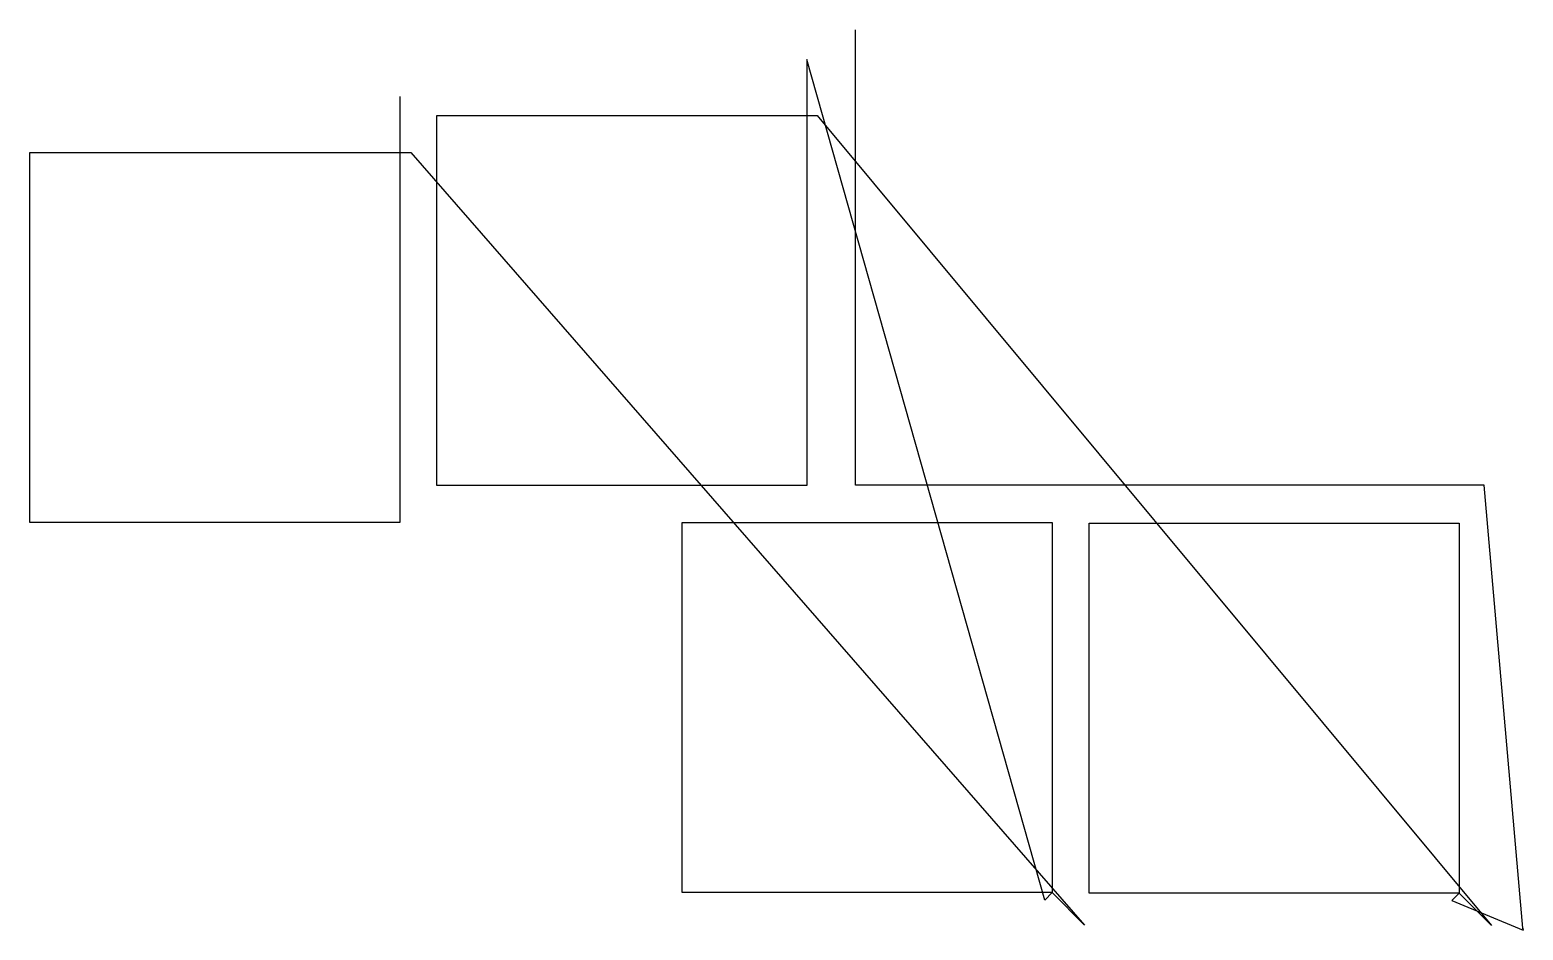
# Model space of a CAD drawing. Header units: metres. Extents: x 20 to 827, y 0 to 487.
import ezdxf

# ---------------------------------------------------------------- set-up
doc = ezdxf.new("R2010")
doc.units = ezdxf.units.M

msp = doc.modelspace()

# ---------------------------------------------------------------- linework, layer by layer
at = {"layer": 'TOOL_0'}
for p, q in [((466.415, 485.605), (466.415, 486.605)), ((466.415, 240.548), (466.415, 485.605)), ((568.708, 16.266), (440.042, 470.553)), ((440.042, 470.553), (440.042, 440.303)), ((220.021, 450.677), (220.021, 420.269)), ((240.042, 240.303), (240.042, 440.303)), ((240.042, 440.303), (440.042, 440.303)), ((440.042, 440.303), (440.042, 240.303)), ((440.042, 440.303), (445.603, 440.303)), ((445.603, 440.303), (810.229, 2.513)), ((20.021, 220.269), (20.021, 420.269)), ((20.021, 420.269), (220.021, 420.269)), ((220.021, 420.269), (220.021, 220.269)), ((220.021, 420.269), (225.975, 420.269)), ((225.975, 420.269), (590.208, 2.766)), ((440.042, 240.303), (240.042, 240.303)), ((806.263, 240.548), (466.415, 240.548)), ((827.221, 0.996), (806.263, 240.548)), ((220.021, 220.269), (20.021, 220.269)), ((372.708, 20.266), (372.708, 220.266)), ((372.708, 220.266), (572.708, 220.266)), ((572.708, 220.266), (572.708, 20.266)), ((592.729, 20.013), (592.729, 220.013)), ((592.729, 220.013), (792.729, 220.013)), ((792.729, 220.013), (792.729, 20.013)), ((572.708, 20.266), (372.708, 20.266)), ((572.708, 20.266), (568.708, 16.266)), ((590.208, 2.766), (572.708, 20.266)), ((792.729, 20.013), (592.729, 20.013)), ((792.729, 20.013), (788.729, 16.013)), ((810.229, 2.513), (792.729, 20.013)), ((788.729, 16.013), (827.308, 0)), ((827.308, 0), (827.221, 0.996)), ((827.221, 0.996), (827.308, 0)), ((827.308, 0), (827.221, 0.996))]:
    msp.add_line(p, q, dxfattribs=at)

doc.saveas('drawing.dxf')
